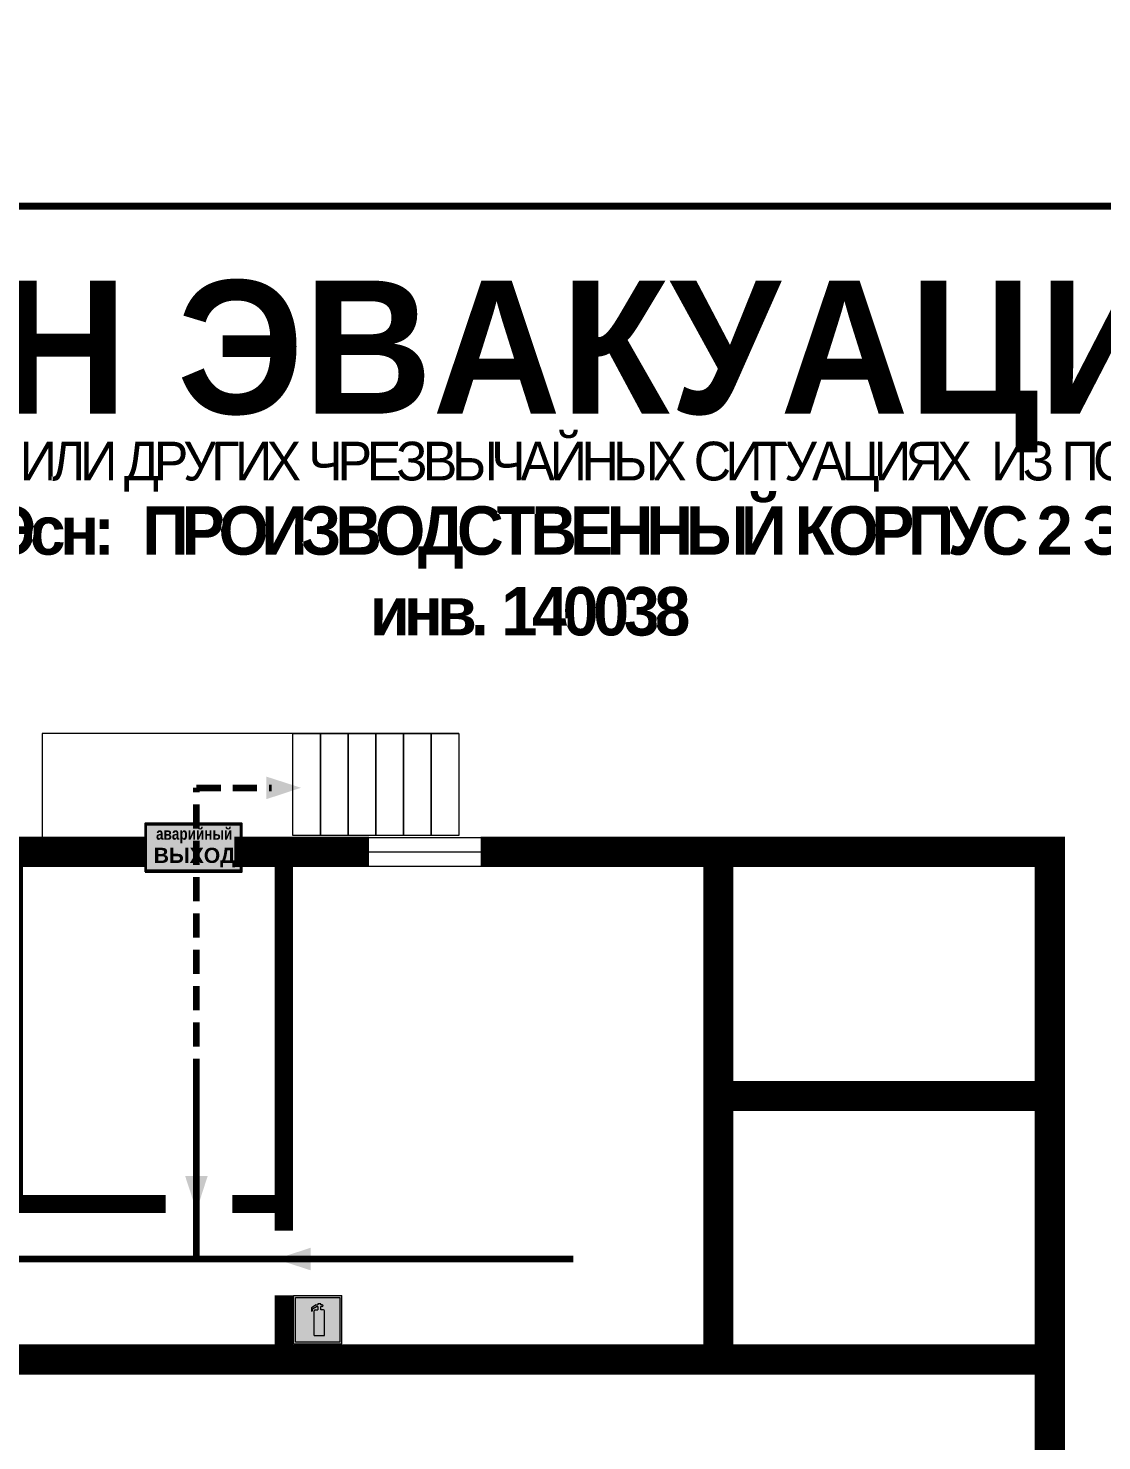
# Model space of a CAD drawing. Header units: millimetres. Extents: x 13114 to 67229, y 22859 to 38520.
# Drawn here: x 21269.1 to 21446.6, y 24468 to 24701.3 of the extents above; entities that cross this region are included whole.
import ezdxf

# ---------------------------------------------------------------- set-up
doc = ezdxf.new("R2010")
doc.units = ezdxf.units.MM
doc.linetypes.add('{ Wide Dash }', pattern=[12, 4, -2, 4, -2])
doc.layers.add('План_Штампы', color=7, linetype='Continuous')
doc.styles.add('обычный', font='arial.ttf')

# ---------------------------------------------------------------- blocks, each defined once
blk = doc.blocks.new('A$C3AD82952')
at = {"true_color": 0xf5f5ff}
h = blk.add_hatch(color=7, dxfattribs=at)
h.dxf.hatch_style = 1
h.paths.add_polyline_path([(8.21, 8.73, 0.414214), (7.89, 9.05), (7.22, 9.05), (7.22, 9.92), (7.59, 9.92, 1), (7.57, 10.36), (7.22, 10.36), (7.22, 10.6), (6.43, 10.6), (6.43, 10.36), (6.01, 10.36), (4.74, 9.59), (4.74, 8.69), (4.98, 8.73), (4.98, 9.26), (6.12, 9.91), (6.43, 9.91), (6.43, 9.05), (5.76, 9.05, 0.414214), (5.44, 8.73), (5.44, 2.2), (8.21, 2.2)], flags=0)
h.paths.add_polyline_path([(12.8, 12.8), (0, 12.8), (0, 0), (12.8, 0)])
h.paths.add_polyline_path([(0.51, 12.29), (12.29, 12.29), (12.29, 0.51), (0.51, 0.51)], flags=16)
h.paths.add_polyline_path([(4.74, 9.59), (6.01, 10.36), (6.43, 10.36), (6.43, 10.6), (7.22, 10.6), (7.22, 10.36), (7.59, 10.36, -0.94586), (7.59, 9.92), (7.22, 9.92), (7.22, 9.05), (7.89, 9.05, -0.414214), (8.21, 8.73), (8.21, 2.2), (5.44, 2.2), (5.44, 8.73, -0.414214), (5.76, 9.05), (6.43, 9.05), (6.43, 9.91), (6.12, 9.91), (4.98, 9.26), (4.98, 8.73), (4.74, 8.69)], flags=0)
h = blk.add_hatch(color=242)
h.dxf.hatch_style = 1
h.paths.add_polyline_path([(12.29, 12.29), (0.51, 12.29), (0.51, 0.51), (12.29, 0.51)])
h.paths.add_polyline_path([(4.74, 8.69), (4.74, 9.59), (6.01, 10.36), (6.43, 10.36), (6.43, 10.6), (7.22, 10.6), (7.22, 10.36), (7.59, 10.36, -0.94586), (7.59, 9.92), (7.22, 9.92), (7.22, 9.05), (7.89, 9.05, -0.414214), (8.21, 8.73), (8.21, 2.2), (5.44, 2.2), (5.44, 8.73, -0.414214), (5.76, 9.05), (6.43, 9.05), (6.43, 9.91), (6.12, 9.91), (4.98, 9.26), (4.98, 8.73)], flags=16)
h = blk.add_hatch(color=7, dxfattribs=at)
h.dxf.hatch_style = 1
h.paths.add_polyline_path([(8.21, 8.73, 0.414214), (7.89, 9.05), (7.22, 9.05), (7.22, 9.92), (7.59, 9.92, 1), (7.57, 10.36), (7.22, 10.36), (7.22, 10.6), (6.43, 10.6), (6.43, 10.36), (6.01, 10.36), (4.74, 9.59), (4.74, 8.69), (4.98, 8.73), (4.98, 9.26), (6.12, 9.91), (6.43, 9.91), (6.43, 9.05), (5.76, 9.05, 0.414214), (5.44, 8.73), (5.44, 2.2), (8.21, 2.2)])
at = {"color": 242, "lineweight": 5}
for p, q in [((0, 0), (0, 12.8)), ((0, 12.8), (12.8, 12.8)), ((12.8, 0), (12.8, 12.8)), ((6.01, 10.36), (4.74, 9.59)), ((4.74, 9.59), (4.74, 8.69)), ((4.74, 8.69), (4.98, 8.73)), ((4.98, 9.26), (6.12, 9.91)), ((4.98, 8.73), (4.98, 9.26)), ((5.44, 2.2), (5.44, 8.73)), ((5.76, 9.05), (6.43, 9.05)), ((6.01, 10.36), (6.43, 10.36)), ((6.12, 9.91), (6.43, 9.91)), ((7.22, 10.6), (6.43, 10.6)), ((6.43, 10.6), (6.43, 10.36)), ((6.43, 9.91), (6.43, 9.05)), ((7.22, 10.36), (7.22, 10.6)), ((7.59, 10.36), (7.22, 10.36)), ((7.22, 9.05), (7.22, 9.92)), ((7.59, 9.92), (7.22, 9.92)), ((7.89, 9.05), (7.22, 9.05)), ((8.21, 2.2), (8.21, 8.73)), ((0, 0), (12.8, 0)), ((5.44, 2.2), (8.21, 2.2))]:
    blk.add_line(p, q, dxfattribs=at)
blk.add_lwpolyline([(0.51, 12.29), (12.29, 12.29), (12.29, 0.51), (0.51, 0.51)], close=True, dxfattribs=at)
for centre, radius, start, end in [((5.76, 8.73), 0.32, 90, 180), ((7.58, 10.14), 0.223, 273.1875, 86.8125), ((7.89, 8.73), 0.32, 0, 90)]:
    blk.add_arc(centre, radius, start, end, dxfattribs=at)
blk = doc.blocks.new('A$C41C009D9')
at = {"true_color": 0xffffff}
blk.add_hatch(color=7, dxfattribs=at).paths.add_polyline_path([(0, 8), (-16, 8), (-16, 0), (0, 0)])
h = blk.add_hatch(color=126)
h.dxf.hatch_style = 1
h.paths.add_polyline_path([(-15.8, 7.8), (-15.8, 0.2), (-0.2, 0.2), (-0.2, 7.8)])
at = {"color": 126}
for points in [[(-16, 0), (0, 0), (0, 8), (-16, 8)], [(-16, 0), (0, 0), (0, 8), (-16, 8)], [(-15.8, 7.8), (-0.2, 7.8), (-0.2, 0.2), (-15.8, 0.2)]]:
    blk.add_lwpolyline(points, close=True, dxfattribs=at)
at = {"color": 7, "true_color": 0xffffff, "insert": (-15.8, 7.3), "char_height": 2.5, "width": 15.5999, "attachment_point": 1, "style": 'обычный'}
blk.add_mtext('\\pi1.6133;{\\fArial|b1|i0|c204|p34;\\H0.8x;\\W0.8;аварийный\\H1.25x;\\W1;\\P\\pi1.2327;ВЫХОД}', dxfattribs=at)

msp = doc.modelspace()

# ---------------------------------------------------------------- linework, layer by layer
at = {"color": 6, "lineweight": 100}
for points in [[(21045.35, 24671.92), (21645.35, 24671.92), (21645.35, 25066.92), (21045.35, 25066.92)], [(21045.35, 24276.92), (21645.35, 24276.92), (21645.35, 24671.92), (21045.35, 24671.92)]]:
    msp.add_lwpolyline(points, close=True, dxfattribs=at)
at = {"lineweight": 0}
for points in [[(21340.28, 24584.82), (21271.39, 24584.82), (21271.39, 24566.76)], [(21325.3, 24567.66), (21349.05, 24567.66)], [(21325.45, 24565.28), (21349.2, 24565.28)], [(21324.61, 24562.91), (21348.36, 24562.91)]]:
    msp.add_lwpolyline(points, dxfattribs=at)
for points in [[(21312.85, 24584.82), (21317.42, 24584.82), (21317.42, 24567.99), (21312.85, 24567.99)], [(21317.42, 24584.82), (21321.99, 24584.82), (21321.99, 24567.99), (21317.42, 24567.99)], [(21321.99, 24584.82), (21326.56, 24584.82), (21326.56, 24567.99), (21321.99, 24567.99)], [(21326.56, 24584.82), (21331.14, 24584.82), (21331.14, 24567.99), (21326.56, 24567.99)], [(21331.14, 24584.82), (21335.71, 24584.82), (21335.71, 24567.99), (21331.14, 24567.99)], [(21335.71, 24584.82), (21340.28, 24584.82), (21340.28, 24567.99), (21335.71, 24567.99)]]:
    msp.add_lwpolyline(points, close=True, dxfattribs=at)
at = {"color": 126, "linetype": '{ Wide Dash }', "lineweight": 100, "true_color": 0x008754}
msp.add_lwpolyline([(21296.91, 24527.11), (21296.91, 24575.85), (21309.29, 24575.85)], dxfattribs=at)
at = {"lineweight": 0}
for points, const_width in [([(21256.15, 24565.28), (21288.35, 24565.28)], 5), ([(21303.16, 24565.28), (21325.45, 24565.28)], 5), ([(21343.91, 24565.28), (21437.98, 24565.28), (21437.98, 24432.25)], 5), ([(21383.18, 24481.41), (21383.18, 24565.28)], 5), ([(21266.75, 24566.06), (21266.75, 24507.11), (21291.84, 24507.11)], 3), ([(21302.84, 24507.11), (21311.35, 24507.11), (21311.35, 24502.71), (21311.35, 24565.03)], 3), ([(21383.18, 24524.94), (21437.98, 24524.94)], 5), ([(21311.35, 24491.99), (21311.35, 24482.97)], 3), ([(21185.17, 24481.41), (21437.98, 24481.41)], 5)]:
    msp.add_lwpolyline(points, dxfattribs=dict(at, const_width=const_width))
at = {"color": 126, "lineweight": 100, "true_color": 0x008754}
for points in [[(21296.91, 24498.03), (21296.91, 24527.11)], [(21171.28, 24498.03), (21359.2, 24498.03)]]:
    msp.add_lwpolyline(points, dxfattribs=at)
at = {"layer": 'План_Штампы', "color": 126, "true_color": 0x008754}
for points in [[(21308.44, 24573.97), (21308.45, 24577.71), (21314.19, 24575.86)], [(21295.03, 24511.74), (21298.76, 24511.73), (21296.91, 24505.99)], [(21315.79, 24499.88), (21315.78, 24496.15), (21310.05, 24498)]]:
    msp.add_solid(points, dxfattribs=at)

# ---------------------------------------------------------------- block references
msp.add_blockref('A$C41C009D9', (21304.41, 24561.98))
at = {"xscale": 0.625, "yscale": 0.625, "zscale": 0.625}
msp.add_blockref('A$C3AD82952', (21312.95, 24483.98), dxfattribs=at)

# ---------------------------------------------------------------- texts
at = {"lineweight": 0, "insert": (21201.27, 24659.65), "char_height": 22, "width": 493.8901, "attachment_point": 1, "style": 'обычный'}
msp.add_mtext('{\\fProxima Nova Rg|b1|i0|c204|p2;ПЛАН ЭВАКУАЦИИ}', dxfattribs=at)
at = {"color": 0, "lineweight": 0, "insert": (21351.62, 24627.63), "char_height": 8, "width": 449.2158, "attachment_point": 5, "style": 'обычный'}
msp.add_mtext('{\\fArial Black|b1|i0|c204|p34;\\H2x;\\T0.85;  \\fArial Narrow|b0|i0|c204|p34;\\H0.8x;\\W0.9;\\P\\fProxima Nova Rg|b0|i0|c204|p2;\\H0.5x;\\W1;\\C256;ПРИ ПОЖАРЕ  ИЛИ ДРУГИХ ЧРЕЗВЫЧАЙНЫХ СИТУАЦИЯХ  ИЗ ПОМЕЩЕНИЙ \\fProxima Nova Rg|b1|i0|c204|p2;\\H1.25x;\\PЦЭО ОЭсн: \\fProxima Nova Rg|b1|i0|c0|p2; \\fProxima Nova Rg|b1|i0|c204|p2;ПРОИЗВОДСТВЕННЫЙ КОРПУС\\fProxima Nova Rg|b1|i0|c0|p2; \\fProxima Nova Rg|b1|i0|c204|p2;2\\fProxima Nova Rg|b1|i0|c0|p2; \\fProxima Nova Rg|b1|i0|c204|p2;ЭТАЖ\\Pинв. 140038}', dxfattribs=at)

doc.saveas('drawing.dxf')
